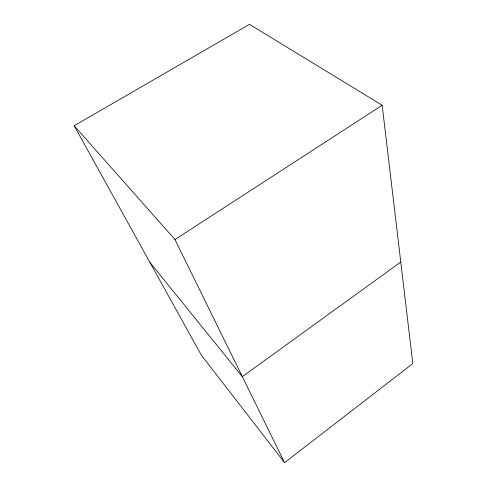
<?xml version="1.0" encoding="UTF-8"?>
<svg xmlns="http://www.w3.org/2000/svg" width="487" height="487" viewBox="0 0 487 487"><rect width="100%" height="100%" fill="white"/><g stroke="black" fill="none" stroke-linecap="round" stroke-linejoin="round"><path stroke-width="0.73" d="M284.572 462.65L412.818 363.582L382.179 105.259L249.484 24.35L74.182 125.756L201.308 355.108L284.572 462.65L174.961 239.543L74.182 125.756M400.777 262.049L242.319 376.64L149.941 262.426M174.961 239.543L382.179 105.259"/></g></svg>
